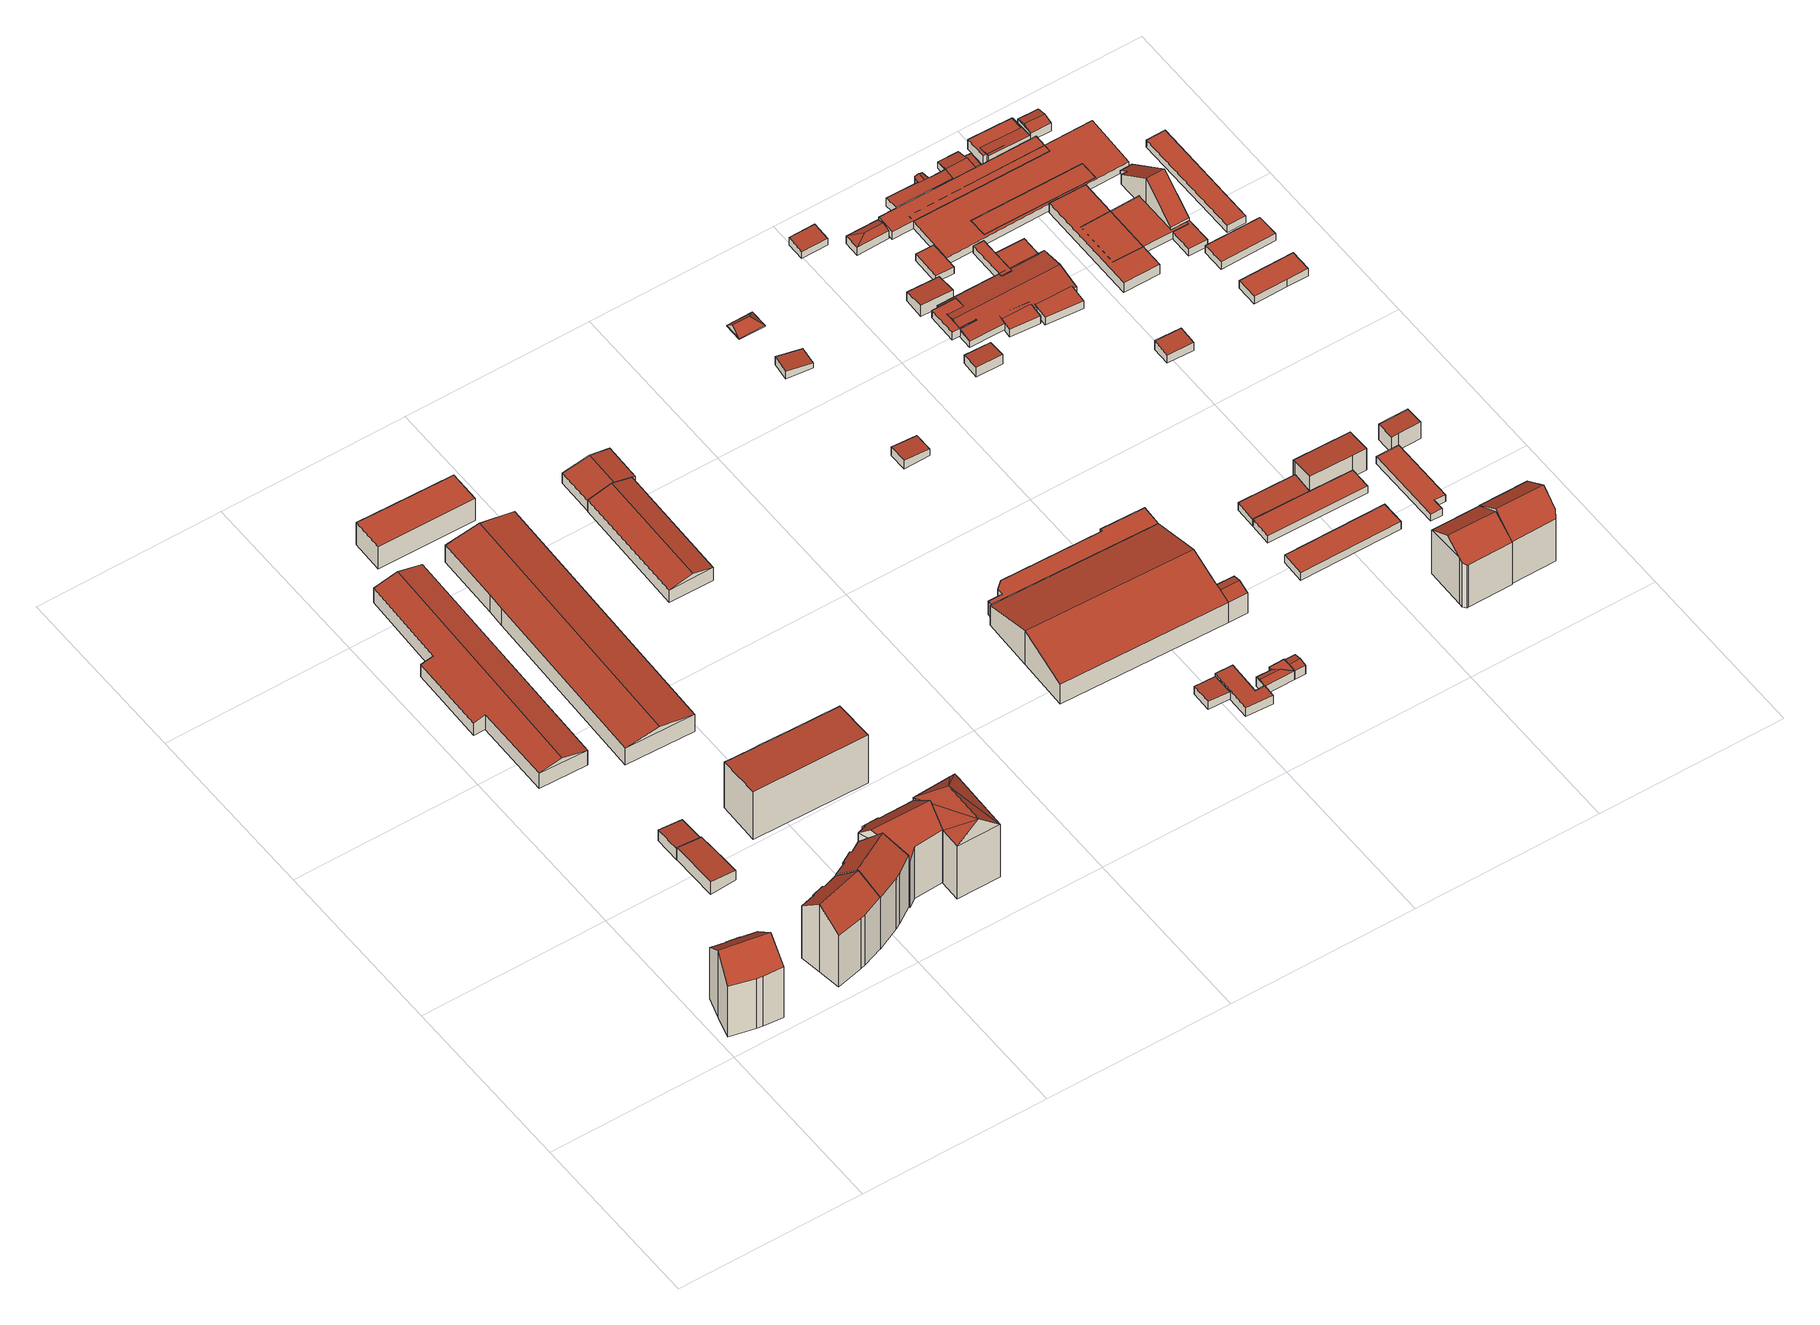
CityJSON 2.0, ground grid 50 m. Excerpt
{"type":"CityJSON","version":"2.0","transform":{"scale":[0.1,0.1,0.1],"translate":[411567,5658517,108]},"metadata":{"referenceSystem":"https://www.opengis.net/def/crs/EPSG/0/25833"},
"CityObjects":{
"building1":{"type":"Building","attributes":{"Dachtyp_tdc":"tdcGableRoof","Gemeindeschluessel":14612000,"Dachneigung":42.56,"QualitaetDacherkennung":63,"Geometrietyp2DReferenz":"3000","measuredHeight":22.35,"function":"31001_9998","roofType":"3100"},"geometry":[{"type":"Solid","lod":"2","boundaries":[[[[0,1,2,3]],[[1,4,5,2]],[[4,6,7,5]],[[6,8,9,7]],[[8,10,11,9]],[[10,12,13,11]],[[12,14,15,13]],[[14,16,17,15]],[[16,18,19,17]],[[18,20,21,19]],[[20,22,23,21]],[[22,0,3,23]],[[18,16,14,12,10,8,6,4]],[[4,1,0,22,20,18]],[[3,2,5,7,9,11,13,15,17,19,21,23]]]],"semantics":{"surfaces":[{"type":"WallSurface"},{"type":"RoofSurface"},{"type":"GroundSurface"}],"values":[[0,0,0,0,0,0,0,0,0,0,0,0,1,1,2]]}}]},
"building2":{"type":"Building","attributes":{"Dachtyp_tdc":"tdcGableRoof","Gemeindeschluessel":14612000,"Dachneigung":42.69,"QualitaetDacherkennung":57,"Geometrietyp2DReferenz":"3000","measuredHeight":22.46,"function":"31001_9998","roofType":"3100"},"geometry":[{"type":"Solid","lod":"2","boundaries":[[[[24,25,26,27]],[[25,28,29,26]],[[28,30,31,29]],[[30,32,33,31]],[[32,34,35,33]],[[34,36,37,35]],[[36,38,39,37]],[[38,40,41,39]],[[40,42,43,41]],[[42,44,45,43]],[[44,46,47,45]],[[46,24,27,47]],[[42,40,38,36,34,32,30,28]],[[28,25,24,46,44,42]],[[27,26,29,31,33,35,37,39,41,43,45,47]]]],"semantics":{"surfaces":[{"type":"WallSurface"},{"type":"RoofSurface"},{"type":"GroundSurface"}],"values":[[0,0,0,0,0,0,0,0,0,0,0,0,1,1,2]]}}]},
"building3":{"type":"Building","attributes":{"Dachtyp_tdc":"tdcPolyFlatRoof","Gemeindeschluessel":14612000,"Dachneigung":6.92,"QualitaetDacherkennung":64,"Geometrietyp2DReferenz":"3000","measuredHeight":3.93,"function":"31001_2000","roofType":"2100"},"geometry":[{"type":"Solid","lod":"2","boundaries":[[[[48,49,50,51]],[[49,52,53,50]],[[52,54,55,53]],[[54,56,57,55]],[[56,58,59,57]],[[58,60,61,59]],[[60,48,51,61]],[[60,58,56,54,52,49,48]],[[51,50,53,55,57,59,61]]]],"semantics":{"surfaces":[{"type":"WallSurface"},{"type":"RoofSurface"},{"type":"GroundSurface"}],"values":[[0,0,0,0,0,0,0,1,2]]}}]},
"building4":{"type":"Building","attributes":{"Dachtyp_tdc":"tdcPolyFlatRoof","Gemeindeschluessel":14612000,"Dachneigung":7.64,"QualitaetDacherkennung":94,"Geometrietyp2DReferenz":"3000","measuredHeight":3.54,"function":"31001_2000","roofType":"2100"},"geometry":[{"type":"Solid","lod":"2","boundaries":[[[[62,63,64,65]],[[63,66,67,64]],[[66,68,69,67]],[[68,62,65,69]],[[68,66,63,62]],[[65,64,67,69]]]],"semantics":{"surfaces":[{"type":"WallSurface"},{"type":"RoofSurface"},{"type":"GroundSurface"}],"values":[[0,0,0,0,1,2]]}}]},
"building5":{"type":"Building","attributes":{"Dachtyp_tdc":"tdcFreeFormRoof","Gemeindeschluessel":14612000,"Dachneigung":13.86,"QualitaetDacherkennung":97,"Geometrietyp2DReferenz":"3000","measuredHeight":6.43,"function":"31001_2000","roofType":"5000"},"geometry":[{"type":"Solid","lod":"2","boundaries":[[[[70,71,72,73]],[[71,74,75,72]],[[74,76,77,75]],[[76,78,79,77]],[[78,80,81,79]],[[80,82,83,81]],[[82,84,85,83]],[[84,70,73,85]],[[71,70,86,87]],[[87,86,84,82,80,78,76,74]],[[74,71,87]],[[70,84,86]],[[73,72,75,77,79,81,83,85]]]],"semantics":{"surfaces":[{"type":"WallSurface"},{"type":"RoofSurface"},{"type":"GroundSurface"}],"values":[[0,0,0,0,0,0,0,0,1,1,0,0,2]]}}]},
"building6":{"type":"Building","attributes":{"Dachtyp_tdc":"tdcGableRoof","Gemeindeschluessel":14612000,"Dachneigung":42.49,"QualitaetDacherkennung":65,"Geometrietyp2DReferenz":"3000","measuredHeight":22.49,"function":"31001_9998","roofType":"3100"},"geometry":[{"type":"Solid","lod":"2","boundaries":[[[[88,89,90,91]],[[89,92,93,90]],[[92,94,95,93]],[[94,96,97,95]],[[96,98,99,97]],[[98,100,101,99]],[[100,102,103,101]],[[102,104,105,103]],[[104,106,107,105]],[[106,108,109,107]],[[108,110,111,109]],[[110,88,91,111]],[[106,104,102,100,98,96,94,92]],[[92,89,88,110,108,106]],[[91,90,93,95,97,99,101,103,105,107,109,111]]]],"semantics":{"surfaces":[{"type":"WallSurface"},{"type":"RoofSurface"},{"type":"GroundSurface"}],"values":[[0,0,0,0,0,0,0,0,0,0,0,0,1,1,2]]}}]},
"building7":{"type":"Building","attributes":{"Dachtyp_tdc":"tdcFreeFormRoof","Gemeindeschluessel":14612000,"Dachneigung":42.76,"QualitaetDacherkennung":37,"Geometrietyp2DReferenz":"3000","measuredHeight":22.69,"function":"31001_9998","roofType":"5000"},"geometry":[{"type":"Solid","lod":"2","boundaries":[[[[112,113,114,115]],[[113,116,117,114]],[[116,118,119,117]],[[118,120,121,119]],[[120,122,123,121]],[[122,124,125,123]],[[124,126,127,125]],[[126,128,129,127]],[[128,130,131,129]],[[130,112,115,131]],[[130,128,126,124,132,133]],[[132,122,120,118,116,113,112,133]],[[124,122,132]],[[112,130,133]],[[115,114,117,119,121,123,125,127,129,131]]]],"semantics":{"surfaces":[{"type":"WallSurface"},{"type":"RoofSurface"},{"type":"GroundSurface"}],"values":[[0,0,0,0,0,0,0,0,0,0,1,1,0,0,2]]}}]},
"building8":{"type":"Building","attributes":{"Dachtyp_tdc":"tdcPolyFlatRoof","Gemeindeschluessel":14612000,"Dachneigung":3.53,"QualitaetDacherkennung":77,"Geometrietyp2DReferenz":"3000","measuredHeight":15.85,"function":"31001_9998","roofType":"2100"},"geometry":[{"type":"Solid","lod":"2","boundaries":[[[[134,135,136,137]],[[135,138,139,136]],[[138,140,141,139]],[[140,142,143,141]],[[142,144,145,143]],[[144,146,147,145]],[[146,148,149,147]],[[148,134,137,149]],[[148,146,144,142,140,138,135,134]],[[137,136,139,141,143,145,147,149]]]],"semantics":{"surfaces":[{"type":"WallSurface"},{"type":"RoofSurface"},{"type":"GroundSurface"}],"values":[[0,0,0,0,0,0,0,0,1,2]]}}]},
"building9":{"type":"Building","attributes":{"Dachtyp_tdc":"tdcFreeFormRoof","Gemeindeschluessel":14612000,"Dachneigung":10.1,"QualitaetDacherkennung":40,"Geometrietyp2DReferenz":"3000","measuredHeight":7.18,"function":"31001_2000","roofType":"5000"},"geometry":[{"type":"Solid","lod":"2","boundaries":[[[[150,151,152,153]],[[151,154,155,152]],[[154,156,157,155]],[[156,158,159,157]],[[158,160,161,159]],[[160,150,153,161]],[[162,163,164,165]],[[158,156,154,151,164,163]],[[150,165,164,151]],[[160,162,165,150]],[[158,163,162,160]],[[153,152,155,157,159,161]]]],"semantics":{"surfaces":[{"type":"WallSurface"},{"type":"RoofSurface"},{"type":"GroundSurface"}],"values":[[0,0,0,0,0,0,1,1,0,0,0,2]]}}]},
"building10":{"type":"Building","attributes":{"Dachtyp_tdc":"tdcFreeFormRoof","Gemeindeschluessel":14612000,"Dachneigung":42.02,"QualitaetDacherkennung":50,"Geometrietyp2DReferenz":"3000","measuredHeight":22.68,"function":"31001_9998","roofType":"5000"},"geometry":[{"type":"Solid","lod":"2","boundaries":[[[[166,167,168,169]],[[167,170,171,168]],[[170,172,173,171]],[[172,174,175,173]],[[174,176,177,175]],[[176,178,179,177]],[[178,166,169,179]],[[176,166,178]],[[180,166,176]],[[166,180,181]],[[174,180,176]],[[180,174,172]],[[172,181,180]],[[170,181,172]],[[181,170,167]],[[181,167,166]],[[169,168,171,173,175,177,179]]]],"semantics":{"surfaces":[{"type":"WallSurface"},{"type":"RoofSurface"},{"type":"GroundSurface"}],"values":[[0,0,0,0,0,0,0,1,1,1,1,1,1,1,1,0,2]]}}]},
"building11":{"type":"Building","attributes":{"Dachtyp_tdc":"tdcPolyFlatRoof","Gemeindeschluessel":14612000,"Dachneigung":0,"QualitaetDacherkennung":32,"Geometrietyp2DReferenz":"3000","measuredHeight":7.21,"function":"31001_2000","roofType":"1000"},"geometry":[{"type":"Solid","lod":"2","boundaries":[[[[182,183,184,185]],[[183,186,187,184]],[[186,188,189,187]],[[188,190,191,189]],[[190,182,185,191]],[[190,188,186,183,182]],[[185,184,187,189,191]]]],"semantics":{"surfaces":[{"type":"WallSurface"},{"type":"RoofSurface"},{"type":"GroundSurface"}],"values":[[0,0,0,0,0,1,2]]}}]},
"building12":{"type":"Building","attributes":{"Dachtyp_tdc":"tdcGableRoof","Gemeindeschluessel":14612000,"Dachneigung":14.45,"QualitaetDacherkennung":96,"Geometrietyp2DReferenz":"3000","measuredHeight":5.6,"function":"31001_2000","roofType":"3100"},"geometry":[{"type":"Solid","lod":"2","boundaries":[[[[192,193,194,195]],[[193,196,197,194]],[[196,198,199,197]],[[198,192,195,199]],[[196,193,200]],[[192,198,201]],[[193,192,201,200]],[[198,196,200,201]],[[195,194,197,199]]]],"semantics":{"surfaces":[{"type":"WallSurface"},{"type":"RoofSurface"},{"type":"GroundSurface"}],"values":[[0,0,0,0,0,0,1,1,2]]}}]},
"building13":{"type":"Building","attributes":{"Dachtyp_tdc":"tdcGableRoof","Gemeindeschluessel":14612000,"Dachneigung":10.09,"QualitaetDacherkennung":90,"Geometrietyp2DReferenz":"3000","measuredHeight":4.67,"function":"31001_2000","roofType":"3100"},"geometry":[{"type":"Solid","lod":"2","boundaries":[[[[202,203,204,205]],[[203,206,207,204]],[[206,208,209,207]],[[208,202,205,209]],[[206,203,210]],[[202,208,211]],[[203,202,211,210]],[[208,206,210,211]],[[205,204,207,209]]]],"semantics":{"surfaces":[{"type":"WallSurface"},{"type":"RoofSurface"},{"type":"GroundSurface"}],"values":[[0,0,0,0,0,0,1,1,2]]}}]},
"building14":{"type":"Building","attributes":{"Dachtyp_tdc":"tdcPolyFlatRoof","Gemeindeschluessel":14612000,"Dachneigung":2.91,"QualitaetDacherkennung":82,"Geometrietyp2DReferenz":"3000","measuredHeight":2.48,"function":"31001_9998","roofType":"2100"},"geometry":[{"type":"Solid","lod":"2","boundaries":[[[[212,213,214,215]],[[213,216,217,214]],[[216,218,219,217]],[[218,212,215,219]],[[218,216,213,212]],[[215,214,217,219]]]],"semantics":{"surfaces":[{"type":"WallSurface"},{"type":"RoofSurface"},{"type":"GroundSurface"}],"values":[[0,0,0,0,1,2]]}}]},
"building15":{"type":"Building","attributes":{"Gemeindeschluessel":14612000,"Geometrietyp2DReferenz":"3000","function":"31001_2000","roofType":"9999"},"children":["building15-1","building15-2"]},
"building15-1":{"type":"BuildingPart","attributes":{"Dachtyp_tdc":"tdcGableRoof","Dachneigung":18.02,"QualitaetDacherkennung":95,"Geometrietyp2DReferenz":"3000","measuredHeight":7.62,"roofType":"3100"},"parents":["building15"],"geometry":[{"type":"MultiSurface","lod":"2","boundaries":[[[220,221,222,223,224]],[[225,226,227,228]],[[226,220,224,227]],[[220,226,229]],[[221,220,229,230]],[[226,225,231,230,229]],[[224,223,228,227]]],"semantics":{"surfaces":[{"type":"WallSurface"},{"type":"RoofSurface"},{"type":"GroundSurface"}],"values":[0,0,0,0,1,1,2]}}]},
"building15-2":{"type":"BuildingPart","attributes":{"Dachtyp_tdc":"tdcGableRoof","Dachneigung":17.82,"QualitaetDacherkennung":92,"Geometrietyp2DReferenz":"3000","measuredHeight":11.08,"roofType":"3100"},"parents":["building15"],"geometry":[{"type":"MultiSurface","lod":"2","boundaries":[[[232,233,234,235]],[[233,236,225,228,234]],[[222,237,238,223]],[[237,239,240,238]],[[239,241,242,240]],[[241,243,244,242]],[[243,232,235,244]],[[239,237,222,245,231,236,233]],[[233,232,243,241,239]],[[235,234,228,223,238,240,242,244]]],"semantics":{"surfaces":[{"type":"WallSurface"},{"type":"RoofSurface"},{"type":"GroundSurface"}],"values":[0,0,0,0,0,0,0,1,1,2]}}]},
"building16":{"type":"Building","attributes":{"Dachtyp_tdc":"tdcPolyFlatRoof","Gemeindeschluessel":14612000,"Dachneigung":3.71,"QualitaetDacherkennung":58,"Geometrietyp2DReferenz":"3000","measuredHeight":3.48,"function":"31001_9998","roofType":"2100"},"geometry":[{"type":"Solid","lod":"2","boundaries":[[[[246,247,248,249]],[[247,250,251,248]],[[250,252,253,251]],[[252,254,255,253]],[[254,256,257,255]],[[256,258,259,257]],[[258,246,249,259]],[[258,256,254,252,250,247,246]],[[249,248,251,253,255,257,259]]]],"semantics":{"surfaces":[{"type":"WallSurface"},{"type":"RoofSurface"},{"type":"GroundSurface"}],"values":[[0,0,0,0,0,0,0,1,2]]}}]},
"building17":{"type":"Building","attributes":{"Dachtyp_tdc":"tdcPolyFlatRoof","Gemeindeschluessel":14612000,"Dachneigung":0,"QualitaetDacherkennung":58,"Geometrietyp2DReferenz":"3000","measuredHeight":4.38,"function":"31001_2000","roofType":"1000"},"geometry":[{"type":"Solid","lod":"2","boundaries":[[[[243,260,261,262]],[[260,263,264,261]],[[263,265,266,264]],[[265,267,268,266]],[[267,269,270,268]],[[269,271,272,270]],[[271,273,274,272]],[[273,232,275,274]],[[232,243,262,275]],[[232,273,271,269,267,265,263,260,243]],[[262,261,264,266,268,270,272,274,275]]]],"semantics":{"surfaces":[{"type":"WallSurface"},{"type":"RoofSurface"},{"type":"GroundSurface"}],"values":[[0,0,0,0,0,0,0,0,0,1,2]]}}]},
"building18":{"type":"Building","attributes":{"Gemeindeschluessel":14612000,"Geometrietyp2DReferenz":"3000","function":"31001_9998","roofType":"9999"},"children":["building18-1","building18-2"]},
"building18-1":{"type":"BuildingPart","attributes":{"Dachtyp_tdc":"tdcPolyFlatRoof","Dachneigung":3.02,"QualitaetDacherkennung":67,"Geometrietyp2DReferenz":"3000","measuredHeight":3.04,"roofType":"2100"},"parents":["building18"],"geometry":[{"type":"MultiSurface","lod":"2","boundaries":[[[276,277,278,279]],[[277,280,281,278]],[[280,282,283,284,281]],[[280,277,276,285,282]],[[284,279,278,281]]],"semantics":{"surfaces":[{"type":"WallSurface"},{"type":"RoofSurface"},{"type":"GroundSurface"}],"values":[0,0,0,1,2]}}]},
"building18-2":{"type":"BuildingPart","attributes":{"Dachtyp_tdc":"tdcGableRoof","Dachneigung":12.06,"QualitaetDacherkennung":82,"Geometrietyp2DReferenz":"3000","measuredHeight":3.17,"roofType":"3100"},"parents":["building18"],"geometry":[{"type":"MultiSurface","lod":"2","boundaries":[[[286,287,276,279,288]],[[283,289,290,284]],[[289,286,288,290]],[[283,285,287,291]],[[286,289,292]],[[287,286,292,291]],[[289,283,291,292]],[[288,279,284,290]]],"semantics":{"surfaces":[{"type":"WallSurface"},{"type":"RoofSurface"},{"type":"GroundSurface"}],"values":[0,0,0,0,0,1,1,2]}}]},
"building19":{"type":"Building","attributes":{"Dachtyp_tdc":"tdcPolyFlatRoof","Gemeindeschluessel":14612000,"Dachneigung":4.89,"QualitaetDacherkennung":97,"Geometrietyp2DReferenz":"3000","measuredHeight":2.76,"function":"31001_9998","roofType":"2100"},"geometry":[{"type":"Solid","lod":"2","boundaries":[[[[293,294,295,296]],[[294,297,298,295]],[[297,299,300,298]],[[299,293,296,300]],[[299,297,294,293]],[[296,295,298,300]]]],"semantics":{"surfaces":[{"type":"WallSurface"},{"type":"RoofSurface"},{"type":"GroundSurface"}],"values":[[0,0,0,0,1,2]]}}]},
"building20":{"type":"Building","attributes":{"Dachtyp_tdc":"tdcGableRoof","Gemeindeschluessel":14612000,"Dachneigung":12.02,"QualitaetDacherkennung":97,"Geometrietyp2DReferenz":"3000","measuredHeight":3.23,"function":"31001_9998","roofType":"3100"},"geometry":[{"type":"Solid","lod":"2","boundaries":[[[[301,302,303,304]],[[302,305,306,303]],[[305,283,307,306]],[[283,301,304,307]],[[305,302,308]],[[301,283,309]],[[302,301,309,308]],[[283,305,308,309]],[[304,303,306,307]]]],"semantics":{"surfaces":[{"type":"WallSurface"},{"type":"RoofSurface"},{"type":"GroundSurface"}],"values":[[0,0,0,0,0,0,1,1,2]]}}]},
"building21":{"type":"Building","attributes":{"Dachtyp_tdc":"tdcPolyFlatRoof","Gemeindeschluessel":14612000,"Dachneigung":6.17,"QualitaetDacherkennung":82,"Geometrietyp2DReferenz":"3000","measuredHeight":2.48,"function":"31001_9998","roofType":"2100"},"geometry":[{"type":"Solid","lod":"2","boundaries":[[[[310,311,312,313]],[[311,314,315,312]],[[314,316,317,315]],[[316,310,313,317]],[[316,314,311,310]],[[313,312,315,317]]]],"semantics":{"surfaces":[{"type":"WallSurface"},{"type":"RoofSurface"},{"type":"GroundSurface"}],"values":[[0,0,0,0,1,2]]}}]},
"building22":{"type":"Building","attributes":{"Dachtyp_tdc":"tdcFreeFormRoof","Gemeindeschluessel":14612000,"Dachneigung":42.49,"QualitaetDacherkennung":18,"Geometrietyp2DReferenz":"3000","measuredHeight":2.49,"function":"31001_9998","roofType":"5000"},"geometry":[{"type":"Solid","lod":"2","boundaries":[[[[318,319,320,321]],[[318,321,322]],[[323,324,325,326]],[[321,320,324,323]],[[320,327,325,324]],[[327,322,326,325]],[[322,321,323,326]],[[319,318,322,327]],[[319,327,320]]]],"semantics":{"surfaces":[{"type":"RoofSurface"},{"type":"GroundSurface"},{"type":"WallSurface"}],"values":[[0,0,1,2,2,2,2,0,2]]}}]},
"building23":{"type":"Building","attributes":{"Dachtyp_tdc":"tdcPolyFlatRoof","Gemeindeschluessel":14612000,"Dachneigung":5.95,"QualitaetDacherkennung":92,"Geometrietyp2DReferenz":"3000","measuredHeight":3.17,"function":"31001_9998","roofType":"2100"},"geometry":[{"type":"Solid","lod":"2","boundaries":[[[[328,329,330,331]],[[329,332,333,330]],[[332,334,335,333]],[[334,328,331,335]],[[334,332,329,328]],[[331,330,333,335]]]],"semantics":{"surfaces":[{"type":"WallSurface"},{"type":"RoofSurface"},{"type":"GroundSurface"}],"values":[[0,0,0,0,1,2]]}}]},
"building24":{"type":"Building","attributes":{"Dachtyp_tdc":"tdcPolyFlatRoof","Gemeindeschluessel":14612000,"Dachneigung":2.85,"QualitaetDacherkennung":84,"Geometrietyp2DReferenz":"3000","measuredHeight":2.54,"function":"31001_9998","roofType":"2100"},"geometry":[{"type":"Solid","lod":"2","boundaries":[[[[336,337,338,339]],[[337,340,341,338]],[[340,342,343,341]],[[342,336,339,343]],[[342,340,337,336]],[[339,338,341,343]]]],"semantics":{"surfaces":[{"type":"WallSurface"},{"type":"RoofSurface"},{"type":"GroundSurface"}],"values":[[0,0,0,0,1,2]]}}]},
"building25":{"type":"Building","attributes":{"Gemeindeschluessel":14612000,"Dachneigung":90,"Dachorientierung":0,"MittlereTraufHoehe":112.68,"QualitaetDacherkennung":98,"ObjektHoehe":2.35,"BodenHoehe":110.34,"Geometrietyp2DReferenz":"3000","AbsoluteHoehe":112.68,"Dachflaeche":53.06,"measuredHeight":2.35,"function":"31001_2463","roofType":"1000","storeysAboveGround":1},"geometry":[{"type":"MultiSurface","lod":"2","boundaries":[[[344,345,346,347]],[[345,348,349,346]],[[348,350,351,349]],[[350,344,347,351]],[[350,348,345,344]],[[347,346,349,351]]],"semantics":{"surfaces":[{"type":"WallSurface"},{"type":"RoofSurface"},{"type":"GroundSurface"}],"values":[0,0,0,0,1,2]}}]},
"building26":{"type":"Building","attributes":{"Gemeindeschluessel":14612000,"Dachneigung":81.91,"Dachorientierung":0,"MittlereTraufHoehe":113.4,"QualitaetDacherkennung":100,"ObjektHoehe":3.58,"BodenHoehe":110.23,"Geometrietyp2DReferenz":"3000","AbsoluteHoehe":113.81,"Dachflaeche":49.67,"measuredHeight":3.58,"function":"31001_2463","roofType":"2100","storeysAboveGround":1},"geometry":[{"type":"MultiSurface","lod":"2","boundaries":[[[352,353,354,355]],[[353,356,357,354]],[[356,358,359,357]],[[358,352,355,359]],[[358,356,353,352]],[[355,354,357,359]]],"semantics":{"surfaces":[{"type":"WallSurface"},{"type":"RoofSurface"},{"type":"GroundSurface"}],"values":[0,0,0,0,1,2]}}]},
"building27":{"type":"Building","attributes":{"Dachtyp_tdc":"tdcPolyFlatRoof","Gemeindeschluessel":14612000,"Dachneigung":0,"QualitaetDacherkennung":98,"Geometrietyp2DReferenz":"3000","measuredHeight":2.51,"function":"31001_2463","roofType":"1000"},"geometry":[{"type":"Solid","lod":"2","boundaries":[[[[360,361,362,363]],[[361,364,365,362]],[[364,366,367,365]],[[366,360,363,367]],[[366,364,361,360]],[[363,362,365,367]]]],"semantics":{"surfaces":[{"type":"WallSurface"},{"type":"RoofSurface"},{"type":"GroundSurface"}],"values":[[0,0,0,0,1,2]]}}]},
"building28":{"type":"Building","attributes":{"Dachtyp_tdc":"tdcPolyFlatRoof","Gemeindeschluessel":14612000,"Dachneigung":2.57,"QualitaetDacherkennung":97,"Geometrietyp2DReferenz":"3000","measuredHeight":2.47,"function":"31001_2463","roofType":"2100"},"geometry":[{"type":"Solid","lod":"2","boundaries":[[[[368,369,370,371]],[[369,372,373,370]],[[372,374,375,373]],[[374,368,371,375]],[[374,372,369,368]],[[371,370,373,375]]]],"semantics":{"surfaces":[{"type":"WallSurface"},{"type":"RoofSurface"},{"type":"GroundSurface"}],"values":[[0,0,0,0,1,2]]}}]},
"building29":{"type":"Building","attributes":{"Dachtyp_tdc":"tdcPolyFlatRoof","Gemeindeschluessel":14612000,"Dachneigung":0,"QualitaetDacherkennung":92,"Geometrietyp2DReferenz":"3000","measuredHeight":2.32,"function":"31001_2463","roofType":"1000"},"geometry":[{"type":"Solid","lod":"2","boundaries":[[[[376,377,371,378]],[[377,379,375,371]],[[379,380,381,375]],[[380,382,383,381]],[[382,376,378,383]],[[382,380,379,377,376]],[[378,371,375,381,383]]]],"semantics":{"surfaces":[{"type":"WallSurface"},{"type":"RoofSurface"},{"type":"GroundSurface"}],"values":[[0,0,0,0,0,1,2]]}}]},
"building30":{"type":"Building","attributes":{"Dachtyp_tdc":"tdcHipAndGableRoof","Gemeindeschluessel":14612000,"Dachneigung":15.55,"QualitaetDacherkennung":53,"Geometrietyp2DReferenz":"3000","measuredHeight":3.24,"function":"31001_9998","roofType":"5000"},"geometry":[{"type":"Solid","lod":"2","boundaries":[[[[384,385,386,387]],[[385,388,389,386]],[[388,390,391,389]],[[390,384,387,391]],[[388,385,392]],[[384,390,393]],[[385,384,393,392]],[[390,388,392,393]],[[387,386,389,391]]]],"semantics":{"surfaces":[{"type":"WallSurface"},{"type":"RoofSurface"},{"type":"GroundSurface"}],"values":[[0,0,0,0,1,0,1,1,2]]}}]},
"building31":{"type":"Building","attributes":{"Gemeindeschluessel":14612000,"Dachneigung":90,"Dachorientierung":0,"MittlereTraufHoehe":112.18,"QualitaetDacherkennung":100,"ObjektHoehe":2.34,"BodenHoehe":109.84,"Geometrietyp2DReferenz":"3000","AbsoluteHoehe":112.18,"Dachflaeche":39.47,"measuredHeight":2.34,"function":"31001_2463","roofType":"1000","storeysAboveGround":1},"geometry":[{"type":"MultiSurface","lod":"2","boundaries":[[[394,395,396,397]],[[395,398,399,396]],[[398,400,401,399]],[[400,394,397,401]],[[400,398,395,394]],[[397,396,399,401]]],"semantics":{"surfaces":[{"type":"WallSurface"},{"type":"RoofSurface"},{"type":"GroundSurface"}],"values":[0,0,0,0,1,2]}}]},
"building32":{"type":"Building","attributes":{"Gemeindeschluessel":14612000,"Dachneigung":90,"Dachorientierung":0,"MittlereTraufHoehe":112.34,"QualitaetDacherkennung":100,"ObjektHoehe":2.25,"BodenHoehe":110.09,"Geometrietyp2DReferenz":"3000","AbsoluteHoehe":112.34,"Dachflaeche":38.92,"measuredHeight":2.25,"function":"31001_2463","roofType":"1000","storeysAboveGround":1},"geometry":[{"type":"MultiSurface","lod":"2","boundaries":[[[402,403,404,405]],[[403,406,407,404]],[[406,408,409,407]],[[408,402,405,409]],[[408,406,403,402]],[[405,404,407,409]]],"semantics":{"surfaces":[{"type":"WallSurface"},{"type":"RoofSurface"},{"type":"GroundSurface"}],"values":[0,0,0,0,1,2]}}]},
"building33":{"type":"Building","attributes":{"Dachtyp_tdc":"tdcFreeFormRoof","Gemeindeschluessel":14612000,"Dachneigung":31.89,"QualitaetDacherkennung":72,"Geometrietyp2DReferenz":"3000","measuredHeight":18.21,"function":"31001_9998","roofType":"5000"},"geometry":[{"type":"Solid","lod":"2","boundaries":[[[[410,411,412,413]],[[411,414,415,412]],[[414,416,417,415]],[[416,418,419,417]],[[418,420,421,419]],[[420,422,423,421]],[[422,410,413,423]],[[424,416,414,425]],[[420,418,424,425,411,410,422]],[[414,411,425]],[[418,416,424]],[[413,412,415,417,419,421,423]]]],"semantics":{"surfaces":[{"type":"WallSurface"},{"type":"RoofSurface"},{"type":"GroundSurface"}],"values":[[0,0,0,0,0,0,0,1,1,0,0,2]]}}]},
"building34":{"type":"Building","attributes":{"Dachtyp_tdc":"tdcGableRoof","Gemeindeschluessel":14612000,"Dachneigung":10.07,"QualitaetDacherkennung":70,"Geometrietyp2DReferenz":"3000","measuredHeight":3.21,"function":"31001_9998","roofType":"3100"},"geometry":[{"type":"Solid","lod":"2","boundaries":[[[[426,427,428,429]],[[427,430,431,428]],[[430,432,433,431]],[[432,426,429,433]],[[430,427,434]],[[426,432,435]],[[427,426,435,434]],[[432,430,434,435]],[[429,428,431,433]]]],"semantics":{"surfaces":[{"type":"WallSurface"},{"type":"RoofSurface"},{"type":"GroundSurface"}],"values":[[0,0,0,0,0,0,1,1,2]]}}]},
"building35":{"type":"Building","attributes":{"Dachtyp_tdc":"tdcPolyFlatRoof","Gemeindeschluessel":14612000,"Dachneigung":5.04,"QualitaetDacherkennung":84,"Geometrietyp2DReferenz":"3000","measuredHeight":7.07,"function":"31001_9998","roofType":"2100"},"geometry":[{"type":"Solid","lod":"2","boundaries":[[[[436,437,373,375]],[[437,438,439,373]],[[438,440,441,439]],[[440,442,443,441]],[[442,444,381,443]],[[444,436,375,381]],[[444,442,440,438,437,436]],[[375,373,439,441,443,381]]]],"semantics":{"surfaces":[{"type":"WallSurface"},{"type":"RoofSurface"},{"type":"GroundSurface"}],"values":[[0,0,0,0,0,0,1,2]]}}]},
"building36":{"type":"Building","attributes":{"Gemeindeschluessel":14612000,"Dachneigung":90,"Dachorientierung":0,"MittlereTraufHoehe":112.17,"QualitaetDacherkennung":100,"ObjektHoehe":2.46,"BodenHoehe":109.72,"Geometrietyp2DReferenz":"3000","AbsoluteHoehe":112.17,"Dachflaeche":59.14,"measuredHeight":2.46,"function":"31001_2463","roofType":"1000","storeysAboveGround":1},"geometry":[{"type":"MultiSurface","lod":"2","boundaries":[[[445,446,447,448]],[[446,449,450,447]],[[449,451,452,450]],[[451,445,448,452]],[[451,449,446,445]],[[448,447,450,452]]],"semantics":{"surfaces":[{"type":"WallSurface"},{"type":"RoofSurface"},{"type":"GroundSurface"}],"values":[0,0,0,0,1,2]}}]},
"building37":{"type":"Building","attributes":{"Gemeindeschluessel":14612000,"Dachneigung":90,"Dachorientierung":0,"MittlereTraufHoehe":112.16,"QualitaetDacherkennung":99,"ObjektHoehe":2.31,"BodenHoehe":109.85,"Geometrietyp2DReferenz":"3000","AbsoluteHoehe":112.16,"Dachflaeche":32.3,"measuredHeight":2.31,"function":"31001_2463","roofType":"1000","storeysAboveGround":1},"geometry":[{"type":"MultiSurface","lod":"2","boundaries":[[[453,454,455,456]],[[454,457,458,455]],[[457,459,460,458]],[[459,461,462,460]],[[461,463,464,462]],[[463,453,456,464]],[[463,461,459,457,454,453]],[[456,455,458,460,462,464]]],"semantics":{"surfaces":[{"type":"WallSurface"},{"type":"RoofSurface"},{"type":"GroundSurface"}],"values":[0,0,0,0,0,0,1,2]}}]},
"building38":{"type":"Building","attributes":{"Gemeindeschluessel":14612000,"Dachneigung":90,"Dachorientierung":0,"MittlereTraufHoehe":112.09,"QualitaetDacherkennung":100,"ObjektHoehe":2.32,"BodenHoehe":109.78,"Geometrietyp2DReferenz":"3000","AbsoluteHoehe":112.09,"Dachflaeche":50.62,"measuredHeight":2.32,"function":"31001_9998","roofType":"1000","storeysAboveGround":1},"geometry":[{"type":"MultiSurface","lod":"2","boundaries":[[[465,466,467,468]],[[466,469,470,467]],[[469,471,472,470]],[[471,465,468,472]],[[471,469,466,465]],[[468,467,470,472]]],"semantics":{"surfaces":[{"type":"WallSurface"},{"type":"RoofSurface"},{"type":"GroundSurface"}],"values":[0,0,0,0,1,2]}}]},
"building39":{"type":"Building","attributes":{"Dachtyp_tdc":"tdcFreeFormRoof","Gemeindeschluessel":14612000,"Dachneigung":35.38,"QualitaetDacherkennung":73,"Geometrietyp2DReferenz":"3000","measuredHeight":18.56,"function":"31001_9998","roofType":"5000"},"geometry":[{"type":"Solid","lod":"2","boundaries":[[[[473,474,475,476]],[[474,477,478,475]],[[477,479,480,478]],[[479,481,482,480]],[[481,473,476,482]],[[483,477,474,484]],[[481,479,483,484,473]],[[479,477,483]],[[474,473,484]],[[476,475,478,480,482]]]],"semantics":{"surfaces":[{"type":"WallSurface"},{"type":"RoofSurface"},{"type":"GroundSurface"}],"values":[[0,0,0,0,0,1,1,0,0,2]]}}]},
"building40":{"type":"Building","attributes":{"Dachtyp_tdc":"tdcPolyFlatRoof","Gemeindeschluessel":14612000,"Dachneigung":4.24,"QualitaetDacherkennung":91,"Geometrietyp2DReferenz":"3000","measuredHeight":2.92,"function":"31001_9998","roofType":"2100"},"geometry":[{"type":"Solid","lod":"2","boundaries":[[[[485,486,487,488]],[[486,489,490,487]],[[489,491,492,490]],[[491,485,488,492]],[[491,489,486,485]],[[488,487,490,492]]]],"semantics":{"surfaces":[{"type":"WallSurface"},{"type":"RoofSurface"},{"type":"GroundSurface"}],"values":[[0,0,0,0,1,2]]}}]},
"building41":{"type":"Building","attributes":{"Dachtyp_tdc":"tdcPolyFlatRoof","Gemeindeschluessel":14612000,"Dachneigung":0,"QualitaetDacherkennung":97,"Geometrietyp2DReferenz":"3000","measuredHeight":2.21,"function":"31001_9998","roofType":"1000"},"geometry":[{"type":"Solid","lod":"2","boundaries":[[[[493,494,495,496]],[[494,497,498,495]],[[497,499,500,498]],[[499,501,502,500]],[[501,503,504,502]],[[503,505,506,504]],[[505,493,496,506]],[[505,503,501,499,497,494,493]],[[496,495,498,500,502,504,506]]]],"semantics":{"surfaces":[{"type":"WallSurface"},{"type":"RoofSurface"},{"type":"GroundSurface"}],"values":[[0,0,0,0,0,0,0,1,2]]}}]},
"building42":{"type":"Building","attributes":{"Gemeindeschluessel":14612000,"Geometrietyp2DReferenz":"3000","function":"31001_9998","roofType":"9999"},"children":["building42-1","building42-2","building42-3","building42-4"]},
"building42-1":{"type":"BuildingPart","attributes":{"Dachtyp_tdc":"tdcGableRoof","Dachneigung":11.44,"QualitaetDacherkennung":87,"Geometrietyp2DReferenz":"3000","measuredHeight":2.83,"roofType":"3100"},"parents":["building42"],"geometry":[{"type":"MultiSurface","lod":"2","boundaries":[[[507,508,509,510]],[[508,511,512,509]],[[511,513,514,512]],[[515,516,517,518]],[[519,520,521,522,523,524]],[[508,522,521,525,526,527]],[[508,527,511]],[[511,527,526,513]],[[507,528,522,508]],[[515,519,524,516]],[[517,510,509,512,514,518]]],"semantics":{"surfaces":[{"type":"WallSurface"},{"type":"RoofSurface"},{"type":"GroundSurface"}],"values":[0,0,0,0,1,1,0,0,0,0,2]}}]},
"building42-2":{"type":"BuildingPart","attributes":{"Dachtyp_tdc":"tdcPolyFlatRoof","Dachneigung":6.65,"QualitaetDacherkennung":92,"Geometrietyp2DReferenz":"3000","measuredHeight":2.85,"roofType":"2100"},"parents":["building42"],"geometry":[{"type":"MultiSurface","lod":"2","boundaries":[[[529,530,531,514,513,526]],[[530,532,533,531]],[[532,534,519,515,518,533]],[[532,530,529,525,520,534]],[[518,514,531,533]]],"semantics":{"surfaces":[{"type":"WallSurface"},{"type":"RoofSurface"},{"type":"GroundSurface"}],"values":[0,0,0,1,2]}}]},
"building42-3":{"type":"BuildingPart","attributes":{"Dachtyp_tdc":"tdcPolyFlatRoof","Dachneigung":3.26,"QualitaetDacherkennung":58,"Geometrietyp2DReferenz":"3000","measuredHeight":2.72,"roofType":"2100"},"parents":["building42"],"geometry":[{"type":"MultiSurface","lod":"2","boundaries":[[[535,528,507,510,536,537]],[[538,539,540,517,516,524]],[[539,541,542,540]],[[541,543,544,545,542]],[[543,541,539,538,523,528,535,546]],[[547,548,536,510,517,540,542,545]]],"semantics":{"surfaces":[{"type":"WallSurface"},{"type":"RoofSurface"},{"type":"GroundSurface"}],"values":[0,0,0,0,1,2]}}]},
"building42-4":{"type":"BuildingPart","attributes":{"Dachtyp_tdc":"tdcGableRoof","Dachneigung":21.44,"QualitaetDacherkennung":76,"Geometrietyp2DReferenz":"3000","measuredHeight":2.59,"roofType":"3100"},"parents":["building42"],"geometry":[{"type":"MultiSurface","lod":"2","boundaries":[[[544,549,550,545]],[[549,551,552,550]],[[551,553,554,552]],[[553,537,536,554]],[[551,549,544,555,556]],[[556,537,553,551]],[[548,547,545,550,552,554,536]]],"semantics":{"surfaces":[{"type":"WallSurface"},{"type":"RoofSurface"},{"type":"GroundSurface"}],"values":[0,0,0,0,1,1,2]}}]},
"building43":{"type":"Building","attributes":{"Gemeindeschluessel":14612000,"Dachneigung":90,"Dachorientierung":0,"MittlereTraufHoehe":112.37,"QualitaetDacherkennung":95,"ObjektHoehe":2.5,"BodenHoehe":109.87,"Geometrietyp2DReferenz":"3000","AbsoluteHoehe":112.37,"Dachflaeche":230.76,"measuredHeight":2.5,"function":"31001_2463","roofType":"1000","storeysAboveGround":1},"geometry":[{"type":"MultiSurface","lod":"2","boundaries":[[[557,558,559,560]],[[558,561,562,559]],[[561,563,564,562]],[[563,565,566,564]],[[565,567,568,566]],[[567,557,560,568]],[[567,565,563,561,558,557]],[[560,559,562,564,566,568]]],"semantics":{"surfaces":[{"type":"WallSurface"},{"type":"RoofSurface"},{"type":"GroundSurface"}],"values":[0,0,0,0,0,0,1,2]}}]},
"building44":{"type":"Building","attributes":{"Dachtyp_tdc":"tdcPolyFlatRoof","Gemeindeschluessel":14612000,"Dachneigung":4.16,"QualitaetDacherkennung":97,"Geometrietyp2DReferenz":"3000","measuredHeight":5.41,"function":"31001_2463","roofType":"2100"},"geometry":[{"type":"Solid","lod":"2","boundaries":[[[[569,570,571,572]],[[570,573,574,571]],[[573,575,576,574]],[[575,577,578,576]],[[577,569,572,578]],[[577,575,573,570,569]],[[572,571,574,576,578]]]],"semantics":{"surfaces":[{"type":"WallSurface"},{"type":"RoofSurface"},{"type":"GroundSurface"}],"values":[[0,0,0,0,0,1,2]]}}]},
"building45":{"type":"Building","attributes":{"Gemeindeschluessel":14612000,"Dachneigung":90,"Dachorientierung":0,"MittlereTraufHoehe":112.35,"QualitaetDacherkennung":100,"ObjektHoehe":2.34,"BodenHoehe":110.01,"Geometrietyp2DReferenz":"3000","AbsoluteHoehe":112.35,"Dachflaeche":154.54,"measuredHeight":2.34,"function":"31001_2463","roofType":"1000","storeysAboveGround":1},"geometry":[{"type":"MultiSurface","lod":"2","boundaries":[[[579,580,581,582]],[[580,583,584,581]],[[583,585,586,584]],[[585,579,582,586]],[[585,583,580,579]],[[582,581,584,586]]],"semantics":{"surfaces":[{"type":"WallSurface"},{"type":"RoofSurface"},{"type":"GroundSurface"}],"values":[0,0,0,0,1,2]}}]},
"building46":{"type":"Building","attributes":{"Dachtyp_tdc":"tdcPolyFlatRoof","Gemeindeschluessel":14612000,"Dachneigung":0,"QualitaetDacherkennung":67,"Geometrietyp2DReferenz":"3000","measuredHeight":2.37,"function":"31001_9998","roofType":"1000"},"geometry":[{"type":"Solid","lod":"2","boundaries":[[[[587,588,589,590]],[[591,592,593,594]],[[590,589,592,591]],[[589,588,593,592]],[[588,587,594,593]],[[587,590,591,594]]]],"semantics":{"surfaces":[{"type":"RoofSurface"},{"type":"GroundSurface"},{"type":"WallSurface"}],"values":[[0,1,2,2,2,2]]}}]},
"building47":{"type":"Building","attributes":{"Gemeindeschluessel":14612000,"Dachneigung":90,"Dachorientierung":0,"MittlereTraufHoehe":112.91,"QualitaetDacherkennung":99,"ObjektHoehe":3.18,"BodenHoehe":109.73,"Geometrietyp2DReferenz":"3000","AbsoluteHoehe":112.91,"Dachflaeche":285.06,"measuredHeight":3.18,"function":"31001_2463","roofType":"1000","storeysAboveGround":1},"geometry":[{"type":"MultiSurface","lod":"2","boundaries":[[[595,596,597,598]],[[596,599,600,597]],[[599,601,602,600]],[[601,603,604,602]],[[603,595,598,604]],[[603,601,599,596,595]],[[598,597,600,602,604]]],"semantics":{"surfaces":[{"type":"WallSurface"},{"type":"RoofSurface"},{"type":"GroundSurface"}],"values":[0,0,0,0,0,1,2]}}]},
"building48":{"type":"Building","attributes":{"Dachtyp_tdc":"tdcPolyFlatRoof","Gemeindeschluessel":14612000,"Dachneigung":0,"QualitaetDacherkennung":85,"Geometrietyp2DReferenz":"3000","measuredHeight":2.34,"function":"31001_9998","roofType":"1000"},"geometry":[{"type":"Solid","lod":"2","boundaries":[[[[605,606,607,608]],[[606,609,610,607]],[[609,611,612,610]],[[611,605,608,612]],[[611,609,606,605]],[[608,607,610,612]]]],"semantics":{"surfaces":[{"type":"WallSurface"},{"type":"RoofSurface"},{"type":"GroundSurface"}],"values":[[0,0,0,0,1,2]]}}]},
"building49":{"type":"Building","attributes":{"Gemeindeschluessel":14612000,"Dachneigung":90,"Dachorientierung":0,"MittlereTraufHoehe":112.82,"QualitaetDacherkennung":100,"ObjektHoehe":3.11,"BodenHoehe":109.71,"Geometrietyp2DReferenz":"3000","AbsoluteHoehe":112.82,"Dachflaeche":71.3,"measuredHeight":3.11,"function":"31001_9998","roofType":"1000","storeysAboveGround":1},"geometry":[{"type":"MultiSurface","lod":"2","boundaries":[[[613,614,615,616]],[[614,617,618,615]],[[617,619,620,618]],[[619,613,616,620]],[[619,617,614,613]],[[616,615,618,620]]],"semantics":{"surfaces":[{"type":"WallSurface"},{"type":"RoofSurface"},{"type":"GroundSurface"}],"values":[0,0,0,0,1,2]}}]},
"building50":{"type":"Building","attributes":{"Dachtyp_tdc":"tdcPolyFlatRoof","Gemeindeschluessel":14612000,"Dachneigung":4.73,"QualitaetDacherkennung":91,"Geometrietyp2DReferenz":"3000","measuredHeight":3.29,"function":"31001_9998","roofType":"2100"},"geometry":[{"type":"Solid","lod":"2","boundaries":[[[[621,622,623,624]],[[622,625,626,623]],[[625,627,628,626]],[[627,621,624,628]],[[627,625,622,621]],[[624,623,626,628]]]],"semantics":{"surfaces":[{"type":"WallSurface"},{"type":"RoofSurface"},{"type":"GroundSurface"}],"values":[[0,0,0,0,1,2]]}}]},
"building51":{"type":"Building","attributes":{"Gemeindeschluessel":14612000,"Dachneigung":90,"Dachorientierung":0,"MittlereTraufHoehe":112.92,"QualitaetDacherkennung":100,"ObjektHoehe":2.29,"BodenHoehe":110.63,"Geometrietyp2DReferenz":"3000","AbsoluteHoehe":112.92,"Dachflaeche":35.19,"measuredHeight":2.29,"function":"31001_2463","roofType":"1000","storeysAboveGround":1},"geometry":[{"type":"MultiSurface","lod":"2","boundaries":[[[629,630,631,632]],[[630,633,634,631]],[[633,635,636,634]],[[635,629,632,636]],[[635,633,630,629]],[[632,631,634,636]]],"semantics":{"surfaces":[{"type":"WallSurface"},{"type":"RoofSurface"},{"type":"GroundSurface"}],"values":[0,0,0,0,1,2]}}]},
"building52":{"type":"Building","attributes":{"Gemeindeschluessel":14612000,"Dachneigung":90,"Dachorientierung":0,"MittlereTraufHoehe":113.94,"QualitaetDacherkennung":100,"ObjektHoehe":2.42,"BodenHoehe":111.52,"Geometrietyp2DReferenz":"3000","AbsoluteHoehe":113.94,"Dachflaeche":85.63,"measuredHeight":2.42,"function":"31001_9998","roofType":"1000","storeysAboveGround":1},"geometry":[{"type":"MultiSurface","lod":"2","boundaries":[[[637,638,639,640,641]],[[642,643,638,637]],[[643,644,639,638]],[[644,645,640,639]],[[645,646,641,640]],[[646,642,637,641]],[[646,645,644,643,642]]],"semantics":{"surfaces":[{"type":"GroundSurface"},{"type":"WallSurface"},{"type":"RoofSurface"}],"values":[0,1,1,1,1,1,2]}}]},
"building53":{"type":"Building","attributes":{"Gemeindeschluessel":14612000,"Dachneigung":52.02,"Dachorientierung":-89.78,"MittlereTraufHoehe":114.93,"QualitaetDacherkennung":12,"ObjektHoehe":10.63,"BodenHoehe":110.54,"Geometrietyp2DReferenz":"3000","AbsoluteHoehe":121.17,"Dachflaeche":135.51,"measuredHeight":10.63,"function":"31001_2463","roofType":"3100","storeysAboveGround":4},"geometry":[{"type":"MultiSurface","lod":"2","boundaries":[[[647,648,649,650]],[[648,651,652,649]],[[651,653,654,652]],[[653,655,656,654]],[[655,657,658,656]],[[657,659,660,658]],[[659,661,662,660]],[[661,647,650,662]],[[648,647,661,659]],[[659,657,655,653,651,648]],[[650,649,652,654,656,658,660,662]]],"semantics":{"surfaces":[{"type":"WallSurface"},{"type":"RoofSurface"},{"type":"GroundSurface"}],"values":[0,0,0,0,0,0,0,0,1,1,2]}}]},
"building54":{"type":"Building","attributes":{"Gemeindeschluessel":14612000,"Dachneigung":90,"Dachorientierung":0,"MittlereTraufHoehe":113.94,"QualitaetDacherkennung":100,"ObjektHoehe":2.42,"BodenHoehe":111.52,"Geometrietyp2DReferenz":"3000","AbsoluteHoehe":113.94,"Dachflaeche":89.82,"measuredHeight":2.42,"function":"31001_9998","roofType":"1000","storeysAboveGround":1},"geometry":[{"type":"MultiSurface","lod":"2","boundaries":[[[663,664,665,666]],[[664,667,668,665]],[[667,669,670,668]],[[669,663,666,670]],[[669,667,664,663]],[[666,665,668,670]]],"semantics":{"surfaces":[{"type":"WallSurface"},{"type":"RoofSurface"},{"type":"GroundSurface"}],"values":[0,0,0,0,1,2]}}]},
"building55":{"type":"Building","attributes":{"Gemeindeschluessel":14612000,"Dachneigung":76.93,"Dachorientierung":-88.96,"MittlereTraufHoehe":112.45,"QualitaetDacherkennung":44,"ObjektHoehe":3.24,"BodenHoehe":109.81,"Geometrietyp2DReferenz":"3000","AbsoluteHoehe":113.05,"Dachflaeche":29.54,"measuredHeight":3.24,"function":"31001_9998","roofType":"3100","storeysAboveGround":1},"geometry":[{"type":"MultiSurface","lod":"2","boundaries":[[[671,672,673,674]],[[672,675,676,673]],[[675,677,678,676]],[[677,671,674,678]],[[675,672,679]],[[671,677,680]],[[672,671,680,679]],[[677,675,679,680]],[[674,673,676,678]]],"semantics":{"surfaces":[{"type":"WallSurface"},{"type":"RoofSurface"},{"type":"GroundSurface"}],"values":[0,0,0,0,0,0,1,1,2]}}]},
"building56":{"type":"Building","attributes":{"Gemeindeschluessel":14612000,"Dachneigung":90,"Dachorientierung":0,"MittlereTraufHoehe":114.23,"QualitaetDacherkennung":100,"ObjektHoehe":2.43,"BodenHoehe":111.8,"Geometrietyp2DReferenz":"3000","AbsoluteHoehe":114.23,"Dachflaeche":158.21,"measuredHeight":2.43,"function":"31001_2463","roofType":"1000","storeysAboveGround":1},"geometry":[{"type":"MultiSurface","lod":"2","boundaries":[[[681,682,683,684]],[[682,685,686,683]],[[685,687,688,686]],[[687,681,684,688]],[[687,685,682,681]],[[684,683,686,688]]],"semantics":{"surfaces":[{"type":"WallSurface"},{"type":"RoofSurface"},{"type":"GroundSurface"}],"values":[0,0,0,0,1,2]}}]}
},
"vertices":[
[71,16,210],[5,32,213],[5,32,46],[71,16,46],[21,91,269],[21,91,46],[38,150,215],[38,150,46],[78,139,217],[78,139,46],[79,145,212],[79,145,46],[112,138,213],[112,138,46],[111,134,217],[111,134,46],[153,127,215],[153,127,46],[147,68,269],[147,68,46],[141,8,214],[141,8,46],[88,13,210],[88,13,46],
[365,31,211],[294,15,213],[294,15,45],[365,31,45],[285,76,269],[285,76,45],[276,133,218],[276,133,45],[317,142,219],[317,142,45],[316,148,213],[316,148,45],[350,159,212],[350,159,45],[353,152,218],[353,152,45],[392,167,214],[392,167,45],[414,109,269],[414,109,45],[435,55,216],[435,55,45],[380,35,211],[380,35,45],
[219,538,80],[287,539,72],[287,539,41],[219,538,41],[289,499,72],[289,499,41],[291,447,72],[291,447,41],[292,415,72],[292,415,41],[292,412,72],[292,412,41],[221,409,81],[221,409,41],
[287,539,66],[219,538,76],[219,538,40],[287,539,40],[219,609,75],[219,609,40],[285,611,66],[285,611,40],
[235,1551,93],[217,882,93],[217,882,44],[235,1551,44],[88,886,93],[88,886,44],[91,1100,92],[91,1100,44],[60,1100,84],[60,1100,44],[65,1313,84],[65,1313,44],[98,1312,92],[98,1312,44],[106,1555,92],[106,1555,44],[169,1553,108],[150,884,108],
[500,85,209],[435,55,212],[435,55,44],[500,85,44],[413,113,269],[413,113,44],[392,167,218],[392,167,44],[428,183,221],[428,183,44],[426,188,216],[426,188,44],[457,206,216],[457,206,44],[460,200,221],[460,200,44],[489,218,220],[489,218,44],[523,172,269],[523,172,44],[560,123,214],[560,123,44],[515,94,209],[515,94,44],
[489,218,248],[528,246,221],[528,246,43],[489,218,43],[527,258,210],[527,258,43],[572,261,206],[572,261,43],[572,254,213],[572,254,43],[667,259,207],[667,259,43],[664,141,218],[664,141,43],[586,138,213],[586,138,43],[562,120,194],[562,120,43],[560,123,198],[560,123,43],[665,191,269],[507,194,269],
[394,490,198],[396,606,191],[396,606,40],[394,490,40],[425,605,191],[425,605,40],[476,603,191],[476,603,40],[489,603,191],[489,603,40],[577,600,191],[577,600,40],[703,597,191],[703,597,40],[701,484,198],[701,484,40],
[471,830,98],[286,835,98],[286,835,43],[471,830,43],[300,1336,98],[300,1336,43],[302,1384,98],[302,1384,43],[307,1565,98],[307,1565,43],[491,1560,98],[491,1560,43],[491,1560,99],[399,1563,115],[378,833,115],[471,830,99],
[780,82,216],[663,83,216],[663,83,42],[780,82,42],[664,141,216],[664,141,42],[667,259,216],[667,259,42],[770,264,216],[770,264,42],[784,265,216],[784,265,42],[784,250,216],[784,250,42],[724,203,269],[722,83,269],
[433,1713,118],[431,1627,118],[431,1627,45],[433,1713,45],[171,1632,118],[171,1632,45],[173,1720,118],[173,1720,45],[266,1717,118],[266,1717,45],
[772,1506,84],[765,1179,84],[765,1179,42],[772,1506,42],[647,1181,81],[647,1181,42],[654,1508,81],[654,1508,42],[711,1180,98],[718,1507,98],
[783,1608,81],[781,1506,81],[781,1506,44],[783,1608,44],[654,1508,77],[654,1508,44],[656,1610,77],[656,1610,44],[728,1507,90],[730,1609,90],
[1520,249,37],[1462,251,40],[1462,251,15],[1520,249,15],[1463,307,40],[1463,307,15],[1520,307,37],[1520,307,15],
[1699,438,82],[1648,439,82],[1648,439,81],[1648,439,16],[1699,438,16],[1649,495,87],[1701,493,87],[1701,493,16],[1649,495,16],[1700,471,93],[1649,472,93],[1649,473,92],
[1656,724,81],[1652,581,127],[1652,581,16],[1656,724,16],[1649,495,99],[1200,451,81],[1200,451,16],[1204,593,127],[1204,593,16],[1208,736,81],[1208,736,16],[1211,736,81],[1211,736,16],[1648,440,82],
[1592,218,41],[1592,184,39],[1592,184,12],[1592,218,12],[1520,188,39],[1520,188,12],[1520,249,43],[1520,249,12],[1520,307,47],[1520,307,12],[1566,306,47],[1566,306,12],[1566,218,41],[1566,218,12],
[1212,749,81],[1212,749,37],[1211,736,37],[1249,748,81],[1249,748,37],[1249,766,81],[1249,766,37],[1270,784,81],[1270,784,37],[1540,777,81],[1540,777,37],[1540,784,81],[1540,784,37],[1658,780,81],[1658,780,37],[1656,724,37],
[1634,250,39],[1634,260,39],[1634,260,11],[1634,250,11],[1673,259,41],[1673,259,11],[1673,218,41],[1673,218,38],[1673,218,11],[1643,243,40],
[1592,251,40],[1634,250,40],[1592,251,11],[1592,218,38],[1592,218,11],[1649,238,43],[1592,238,43],
[1377,1214,60],[1307,1214,66],[1307,1214,38],[1377,1214,38],[1307,1264,66],[1307,1264,38],[1377,1264,60],[1377,1264,38],
[1673,259,38],[1703,259,38],[1703,259,10],[1673,259,10],[1703,218,38],[1703,218,10],[1673,218,10],[1703,238,43],[1673,238,43],
[1250,1634,66],[1319,1625,58],[1319,1625,41],[1250,1634,41],[1313,1576,58],[1313,1576,41],[1244,1584,66],[1244,1584,41],
[1273,1767,64],[1228,1767,64],[1228,1742,41],[1298,1742,41],[1298,1792,41],[1298,1742,39],[1228,1742,39],[1228,1792,39],[1298,1792,39],[1228,1792,41],
[1605,1360,55],[1607,1410,49],[1607,1410,23],[1605,1360,23],[1677,1408,49],[1677,1408,23],[1675,1358,55],[1675,1358,23],
[1484,1866,56],[1484,1916,59],[1484,1916,34],[1484,1866,34],[1554,1916,59],[1554,1916,34],[1554,1866,56],[1554,1866,34],
[1626,1563,47],[1691,1563,47],[1691,1563,23],[1626,1563,23],[1691,1482,47],[1691,1482,23],[1625,1482,47],[1625,1482,23],
[1608,1581,58],[1610,1638,50],[1610,1638,22],[1608,1581,22],[1696,1635,50],[1696,1635,22],[1694,1578,58],[1694,1578,22],
[2125,516,37],[2125,452,37],[2125,452,12],[2125,516,12],[1853,453,37],[1853,453,12],[1855,518,37],[1855,518,12],
[1859,647,36],[1860,705,39],[1860,705,14],[1859,647,14],[2012,702,39],[2012,702,14],[2011,644,36],[2011,644,14],
[1857,586,37],[1859,647,37],[1857,586,14],[2011,644,37],[2126,641,37],[2126,641,14],[2125,582,37],[2125,582,14],
[1682,1811,51],[1596,1810,51],[1596,1810,25],[1682,1811,25],[1596,1853,50],[1596,1853,25],[1682,1853,50],[1682,1853,25],[1630,1833,57],[1682,1833,57],
[1738,1420,42],[1742,1470,42],[1742,1470,18],[1738,1420,18],[1821,1463,42],[1821,1463,18],[1817,1414,42],[1817,1414,18],
[1695,1726,43],[1744,1725,43],[1744,1725,21],[1695,1726,21],[1743,1645,43],[1743,1645,21],[1694,1646,43],[1694,1646,21],
[2103,181,159],[2103,191,166],[2103,191,14],[2103,181,14],[2104,303,157],[2104,303,14],[2233,302,157],[2233,302,14],[2232,172,154],[2232,172,14],[2114,172,154],[2114,172,14],[2110,172,154],[2110,172,14],[2233,239,196],[2104,240,196],
[1934,1442,40],[1645,1443,40],[1645,1443,20],[1934,1442,20],[1647,1573,40],[1647,1573,20],[1938,1573,40],[1938,1573,20],[1646,1510,52],[1936,1509,52],
[2011,644,85],[2012,702,80],[2012,710,79],[2012,710,14],[2165,707,79],[2165,707,14],[2163,641,85],[2163,641,14],[2126,641,85],
[1823,1405,42],[1828,1464,42],[1828,1464,17],[1823,1405,17],[1927,1456,42],[1927,1456,17],[1922,1397,42],[1922,1397,17],
[1843,1561,42],[1814,1561,42],[1814,1561,19],[1843,1561,19],[1815,1673,42],[1815,1673,19],[1843,1673,42],[1843,1673,19],[1843,1628,42],[1843,1628,19],[1843,1563,42],[1843,1563,19],
[1921,1562,41],[1843,1563,41],[1843,1563,18],[1921,1562,18],[1843,1628,41],[1843,1628,18],[1921,1627,41],[1921,1627,18],
[2232,172,156],[2233,302,159],[2233,302,18],[2232,172,18],[2363,301,158],[2363,301,18],[2360,188,168],[2360,188,18],[2350,172,157],[2350,172,18],[2362,237,203],[2233,239,203],
[2056,1209,38],[2055,1159,35],[2055,1159,9],[2056,1209,9],[1985,1161,35],[1985,1161,9],[1986,1211,38],[1986,1211,9],
[2222,431,38],[2191,431,38],[2191,431,16],[2222,431,16],[2191,643,38],[2191,643,16],[2233,643,38],[2233,643,16],[2252,643,38],[2252,643,16],[2252,461,38],[2252,461,16],[2222,462,38],[2222,462,16],
[1893,1893,42],[1894,1926,42],[1894,1926,21],[1893,1893,21],[1949,1924,42],[1949,1924,21],[1950,1901,42],[1950,1901,21],[1953,1862,42],[1891,1863,42],[1891,1863,21],[1953,1862,21],[1953,1862,44],[1952,1879,47],[1951,1892,49],[1893,1893,49],[1892,1882,47],[1891,1863,43],[1951,1895,49],[1950,1901,47],[1949,1924,43],[1893,1893,48],
[1950,1901,49],[1967,1899,49],[1967,1899,21],[1967,1862,45],[1967,1862,21],[1953,1862,45],
[1852,1893,48],[1852,1893,21],[1852,1893,40],[1891,1863,46],[1738,1863,46],[1738,1863,21],[1735,1898,48],[1735,1898,21],[1821,1896,48],[1821,1896,41],[1821,1896,21],[1820,1893,48],[1820,1893,21],[1836,1893,21],
[1827,1918,43],[1827,1918,21],[1837,1918,47],[1837,1918,21],[1847,1918,43],[1847,1918,21],[1820,1893,41],[1836,1893,47],
[1690,1863,44],[1738,1863,44],[1738,1863,19],[1690,1863,19],[1967,1862,44],[1967,1862,19],[2117,1862,44],[2117,1862,19],[2117,1808,44],[2117,1808,19],[1689,1809,44],[1689,1809,19],
[2233,643,76],[2233,694,73],[2233,694,22],[2233,643,22],[2312,694,73],[2312,694,22],[2312,643,76],[2312,643,22],[2252,643,76],[2252,643,22],
[1853,1686,44],[1853,1737,44],[1853,1737,20],[1853,1686,20],[2155,1736,44],[2155,1736,20],[2155,1685,44],[2155,1685,20],
[2247,1829,44],[1747,1828,44],[1745,1676,44],[2242,1681,44],[2242,1681,20],[1745,1676,20],[1747,1828,20],[2247,1829,20],
[2022,1385,49],[2024,1677,49],[2024,1677,17],[2022,1385,17],[2076,1676,49],[2076,1676,17],[2122,1676,49],[2122,1676,17],[2120,1385,49],[2120,1385,17],
[2242,1581,49],[2242,1448,49],[2242,1448,26],[2242,1581,26],[2038,1450,49],[2038,1450,26],[2040,1577,49],[2040,1577,26],
[1984,1877,48],[1985,1938,48],[1985,1938,17],[1984,1877,17],[2102,1935,48],[2102,1935,17],[2101,1875,48],[2101,1875,17],
[1993,1869,51],[1992,1939,46],[1992,1939,18],[1993,1869,18],[2104,1935,46],[2104,1935,18],[2104,1866,51],[2104,1866,18],
[2200,1456,49],[2250,1456,49],[2250,1456,26],[2200,1456,26],[2250,1385,49],[2250,1385,26],[2200,1386,49],[2200,1386,26],
[2232,1178,35],[2232,1236,35],[2379,1237,35],[2379,1178,35],[2322,1178,35],[2232,1178,59],[2232,1236,59],[2379,1237,59],[2379,1178,59],[2322,1178,59],
[2200,1456,56],[2200,1553,132],[2200,1553,25],[2200,1456,25],[2200,1650,56],[2200,1650,25],[2217,1650,56],[2217,1650,25],[2217,1678,34],[2217,1678,25],[2250,1678,34],[2250,1678,25],[2250,1553,132],[2250,1553,25],[2250,1456,56],[2250,1456,25],
[2231,1305,59],[2231,1366,59],[2231,1366,35],[2231,1305,35],[2379,1366,59],[2379,1366,35],[2380,1306,59],[2380,1306,35],
[2113,1928,44],[2168,1927,44],[2168,1927,18],[2113,1928,18],[2167,1875,44],[2167,1875,18],[2112,1876,44],[2112,1876,18],[2168,1901,51],[2113,1902,51],
[2303,1699,62],[2354,1699,62],[2354,1699,38],[2303,1699,38],[2354,1385,62],[2354,1385,38],[2304,1385,62],[2304,1385,38]
]}
